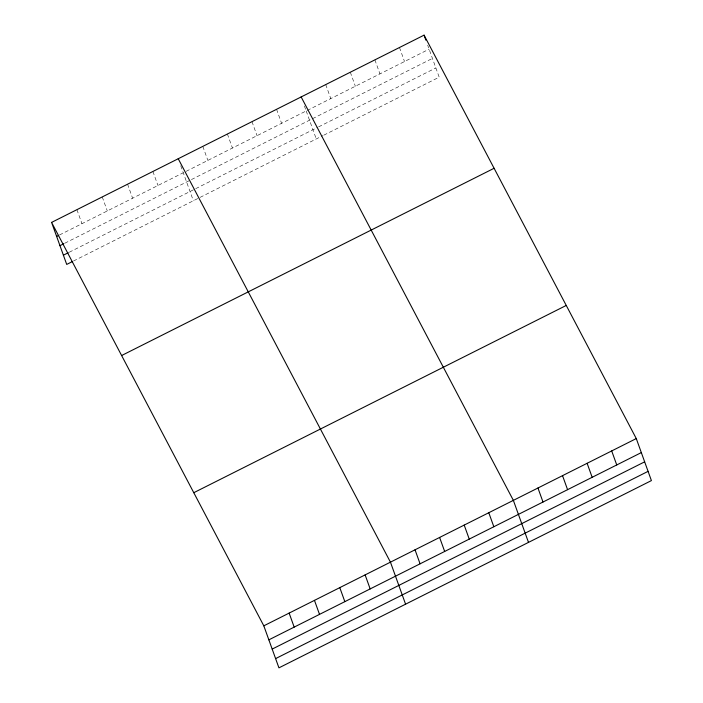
<?xml version="1.0" encoding="UTF-8"?>
<svg xmlns="http://www.w3.org/2000/svg" width="703" height="703" viewBox="0 0 703 703"><rect width="100%" height="100%" fill="white"/><g stroke="black" fill="none" stroke-linecap="round" stroke-linejoin="round"><path stroke-width="0.53" stroke-dasharray="3.52 2.64" d="M59.553 234.951L183.272 172.753M186.11 171.33L429.111 49.166M64.834 243.212L432.433 58.411M69.237 252.245L194.757 189.142M195.706 188.668L317.677 127.348M318.617 126.874L435.869 67.927M73.534 260.998L322.897 135.635M323.837 135.161L439.19 77.172L427.67 45.159M399.48 47.505L404.524 61.521M374.892 59.869L379.945 73.885M350.314 72.224L355.358 86.241M325.726 84.588L330.779 98.605M304.39 105.951L305.831 109.958M306.192 110.96L316.271 138.966M276.56 109.299L281.613 123.324M251.982 121.663L257.026 135.679M227.394 134.018L232.438 148.034M202.816 146.382L207.86 160.398M180.75 165.75L193.36 200.759M152.903 171.47L157.947 185.487M127.577 184.204L132.621 198.22M102.243 196.937L107.295 210.953M76.917 209.67L81.961 223.686"/><path stroke-width="1.05" d="M51.591 222.403L424.067 35.15L636.285 438.575L651.409 480.597L278.933 667.85L263.81 625.828L51.591 222.403L66.715 264.425L72.558 261.49M56.635 236.419L58.586 235.443M59.966 245.663L63.859 243.704M63.393 255.189L68.261 252.737M121.619 355.533L494.095 168.281M193.773 492.698L566.249 305.445M263.81 625.828L636.285 438.575M268.854 639.844L641.329 452.591M272.184 649.089L644.66 461.827M275.611 658.606L648.087 471.353M301.148 96.944L513.366 500.369L528.498 542.391M178.228 158.737L390.446 562.163L405.578 604.185M611.698 450.931L616.742 464.947M587.119 463.286L592.163 477.311M424.067 35.15L425.869 40.159M562.532 475.65L567.576 489.666M537.953 488.005L542.997 502.021M488.787 512.724L493.831 526.74M464.2 525.088L469.244 539.104M439.612 537.444L444.665 551.46M415.034 549.799L420.078 563.815M365.121 574.896L370.165 588.912M339.795 587.629L344.839 601.645M314.461 600.362L319.514 614.378M289.135 613.095L294.179 627.111"/></g></svg>
